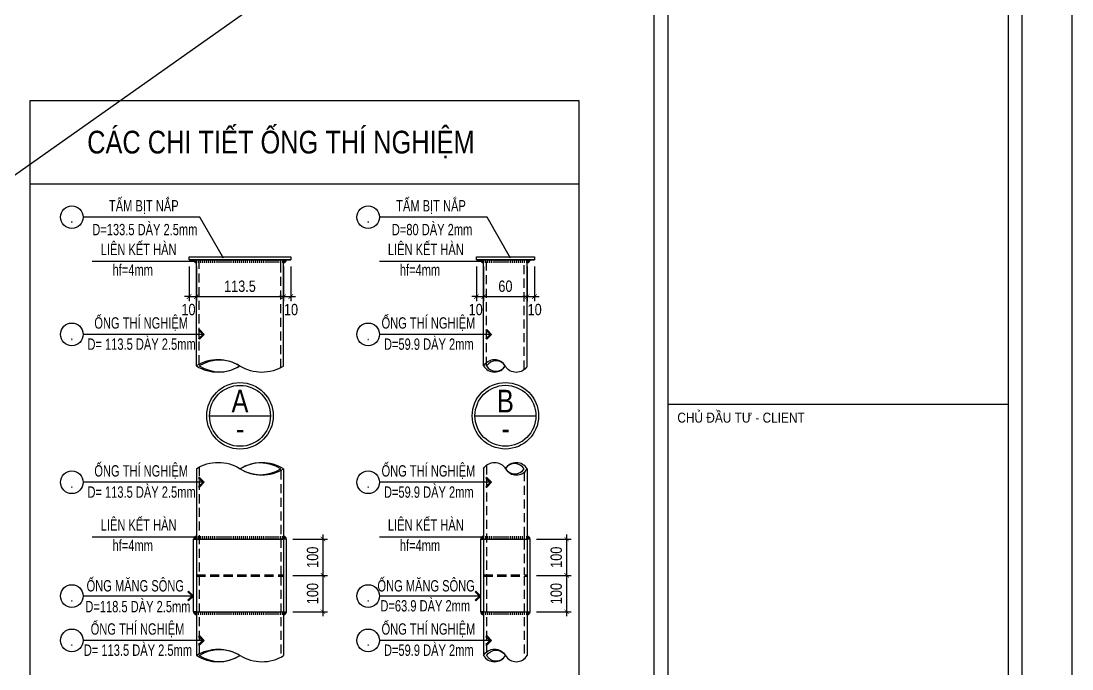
# Model space of a CAD drawing. Extents: x 171424 to 249266, y 74893 to 149166.
# Drawn here: x 209186 to 214973, y 138912 to 142478 of the extents above; entities that cross this region are included whole.
import ezdxf
from ezdxf.enums import TextEntityAlignment as Align

# ---------------------------------------------------------------- set-up
doc = ezdxf.new("R2010")
doc.units = 0
doc.header["$LTSCALE"] = 500
doc.header["$MEASUREMENT"] = 0
doc.header["$PDMODE"] = 3
doc.linetypes.add('HIDDEN', pattern=[0.375, 0.25, -0.125])
doc.layers.get('0').update_dxf_attribs({"linetype": 'CONTINUOUS'})
doc.layers.get('DEFPOINTS').update_dxf_attribs({"linetype": 'CONTINUOUS'})
for name, color, linetype in [('02.CDC.DIM', 1, 'CONTINUOUS'), ('03.CDC.BORDER', 3, 'CONTINUOUS'), ('04.CDC.HIDDEN', 8, 'HIDDEN'), ('05.CDC.STEEL', 4, 'CONTINUOUS'), ('06.CDC.TEXT', 2, 'CONTINUOUS'), ('10.CDC.HATCH', 9, 'CONTINUOUS'), ('11.CDC.NOTE', 8, 'CONTINUOUS'), ('CDC-KHUNGTEN', 7, 'CONTINUOUS'), ('CDC.10.HATCH', 9, 'CONTINUOUS')]:
    doc.layers.add(name, color=color, linetype=linetype)
doc.layers.add('KCS_Plotter', color=11, linetype='CONTINUOUS', plot=False)
doc.styles.add('ARIAL', font='arial.ttf', dxfattribs={"width": 0.8})
doc.styles.add('KT CDC', font='arial.ttf', dxfattribs={"width": 0.85, "height": 200})
doc.dimstyles.new('DIM25', dxfattribs={"dimscale": 25, "dimtxt": 2.5, "dimasz": 1, "dimexe": 1, "dimexo": 0, "dimgap": 1, "dimtad": 1, "dimdec": 0, "dimdsep": 46, "dimtxsty": 'ARIAL', "dimblk": 'ARCHTICK', "dimcen": 1, "dimdle": 1, "dimclrd": 1, "dimclre": 1, "dimclrt": 2, "dimadec": 0, "dimazin": 0, "dimtfac": 1, "dimtdec": 0, "dimtix": 1, "dimtmove": 2, "dimatfit": 3, "dimldrblk": 'ARCHTICK', "dimfxl": 1, "dimtolj": 1, "dimtzin": 0, "dimarcsym": 0})

# ---------------------------------------------------------------- blocks, each defined once
blk = doc.blocks.new('_ArchTick')
at = {"color": 0, "linetype": 'ByBlock', "const_width": 0.15}
blk.add_lwpolyline([(-0.5, -0.5), (0.5, 0.5)], dxfattribs=at)
blk = doc.blocks.new('*D832')
at = {"layer": '02.CDC.DIM', "color": 1, "lineweight": -2, "transparency": 16777216}
for p, q in [((212024.9, 139626.9), (212215.2, 139626.9)), ((212190.2, 139651.9), (212190.2, 139402.3)), ((212024.9, 139427.3), (212215.2, 139427.3))]:
    blk.add_line(p, q, dxfattribs=at)
at = {"layer": 'DEFPOINTS', "color": 0, "transparency": 16777216}
for p in [(212024.9, 139626.9), (212024.9, 139427.3), (212190.2, 139427.3)]:
    blk.add_point(p, dxfattribs=at)
at = {"layer": '02.CDC.DIM', "color": 1, "lineweight": -2, "transparency": 16777216, "xscale": 25, "yscale": 25, "zscale": 25}
for p, rotation in [((212190.2, 139626.9), 90), ((212190.2, 139427.3), 270)]:
    blk.add_blockref('_ArchTick', p, dxfattribs=dict(at, rotation=rotation))
at = {"layer": '02.CDC.DIM', "color": 2, "transparency": 16777216, "insert": (212133.3, 139527.1), "char_height": 62.5, "attachment_point": 5, "rotation": 90, "style": 'ARIAL'}
blk.add_mtext('\\A1;100', dxfattribs=at)
blk = doc.blocks.new('*D833')
at = {"layer": '02.CDC.DIM', "color": 1, "lineweight": -2, "transparency": 16777216}
for p, q in [((212190.2, 139452.3), (212190.2, 139201.9)), ((212024.9, 139427.3), (212215.2, 139427.3)), ((212024.9, 139226.9), (212215.2, 139226.9))]:
    blk.add_line(p, q, dxfattribs=at)
at = {"layer": 'DEFPOINTS', "color": 0, "transparency": 16777216}
for p in [(212024.9, 139427.3), (212024.9, 139226.9), (212190.2, 139226.9)]:
    blk.add_point(p, dxfattribs=at)
at = {"layer": '02.CDC.DIM', "color": 1, "lineweight": -2, "transparency": 16777216, "xscale": 25, "yscale": 25, "zscale": 25}
for p, rotation in [((212190.2, 139427.3), 90), ((212190.2, 139226.9), 270)]:
    blk.add_blockref('_ArchTick', p, dxfattribs=dict(at, rotation=rotation))
at = {"layer": '02.CDC.DIM', "color": 2, "transparency": 16777216, "insert": (212133.3, 139327.1), "char_height": 62.5, "attachment_point": 5, "rotation": 90, "style": 'ARIAL'}
blk.add_mtext('\\A1;100', dxfattribs=at)
blk = doc.blocks.new('*D834')
at = {"layer": '02.CDC.DIM', "color": 1, "lineweight": -2, "transparency": 16777216}
for p, q in [((210683.1, 139626.9), (210873.4, 139626.9)), ((210848.4, 139651.9), (210848.4, 139402.3)), ((210683.1, 139427.3), (210873.4, 139427.3))]:
    blk.add_line(p, q, dxfattribs=at)
at = {"layer": 'DEFPOINTS', "color": 0, "transparency": 16777216}
for p in [(210683.1, 139626.9), (210683.1, 139427.3), (210848.4, 139427.3)]:
    blk.add_point(p, dxfattribs=at)
at = {"layer": '02.CDC.DIM', "color": 1, "lineweight": -2, "transparency": 16777216, "xscale": 25, "yscale": 25, "zscale": 25}
for p, rotation in [((210848.4, 139626.9), 90), ((210848.4, 139427.3), 270)]:
    blk.add_blockref('_ArchTick', p, dxfattribs=dict(at, rotation=rotation))
at = {"layer": '02.CDC.DIM', "color": 2, "transparency": 16777216, "insert": (210791.5, 139527.1), "char_height": 62.5, "attachment_point": 5, "rotation": 90, "style": 'ARIAL'}
blk.add_mtext('\\A1;100', dxfattribs=at)
blk = doc.blocks.new('*D835')
at = {"layer": '02.CDC.DIM', "color": 1, "lineweight": -2, "transparency": 16777216}
for p, q in [((210848.4, 139452.3), (210848.4, 139201.9)), ((210683.1, 139427.3), (210873.4, 139427.3)), ((210683.1, 139226.9), (210873.4, 139226.9))]:
    blk.add_line(p, q, dxfattribs=at)
at = {"layer": 'DEFPOINTS', "color": 0, "transparency": 16777216}
for p in [(210683.1, 139427.3), (210683.1, 139226.9), (210848.4, 139226.9)]:
    blk.add_point(p, dxfattribs=at)
at = {"layer": '02.CDC.DIM', "color": 1, "lineweight": -2, "transparency": 16777216, "xscale": 25, "yscale": 25, "zscale": 25}
for p, rotation in [((210848.4, 139427.3), 90), ((210848.4, 139226.9), 270)]:
    blk.add_blockref('_ArchTick', p, dxfattribs=dict(at, rotation=rotation))
at = {"layer": '02.CDC.DIM', "color": 2, "transparency": 16777216, "insert": (210791.5, 139327.1), "char_height": 62.5, "attachment_point": 5, "rotation": 90, "style": 'ARIAL'}
blk.add_mtext('\\A1;100', dxfattribs=at)
blk = doc.blocks.new('*D842')
at = {"layer": '02.CDC.DIM', "color": 1, "lineweight": -2, "transparency": 16777216}
for p, q in [((210111.5, 141127.7), (210111.5, 140936.2)), ((210151.5, 141127.7), (210151.5, 140936.2)), ((210111.5, 140961.2), (210086.5, 140961.2)), ((210111.5, 140961.2), (210151.5, 140961.2)), ((210151.5, 140961.2), (210176.5, 140961.2))]:
    blk.add_line(p, q, dxfattribs=at)
at = {"layer": 'DEFPOINTS', "color": 0, "transparency": 16777216}
for p in [(210111.5, 141127.7), (210151.5, 141127.7), (210151.5, 140961.2)]:
    blk.add_point(p, dxfattribs=at)
at = {"layer": '02.CDC.DIM', "color": 1, "lineweight": -2, "transparency": 16777216, "xscale": 25, "yscale": 25, "zscale": 25}
blk.add_blockref('_ArchTick', (210111.5, 140961.2), dxfattribs=at)
at = {"layer": '02.CDC.DIM', "color": 1, "lineweight": -2, "transparency": 16777216, "xscale": 25, "yscale": 25, "zscale": 25, "rotation": 180}
blk.add_blockref('_ArchTick', (210151.5, 140961.2), dxfattribs=at)
at = {"layer": '02.CDC.DIM', "color": 2, "transparency": 16777216, "insert": (210107.7, 140889.7), "char_height": 62.5, "attachment_point": 5, "style": 'ARIAL'}
blk.add_mtext('\\A1;10', dxfattribs=at)
blk = doc.blocks.new('*D843')
at = {"layer": '02.CDC.DIM', "color": 1, "lineweight": -2, "transparency": 16777216}
for p, q in [((210151.5, 141127.7), (210151.5, 140936.2)), ((210631.5, 141127.7), (210631.5, 140936.2)), ((210126.5, 140961.2), (210656.5, 140961.2))]:
    blk.add_line(p, q, dxfattribs=at)
at = {"layer": 'DEFPOINTS', "color": 0, "transparency": 16777216}
for p in [(210151.5, 141127.7), (210631.5, 141127.7), (210631.5, 140961.2)]:
    blk.add_point(p, dxfattribs=at)
at = {"layer": '02.CDC.DIM', "color": 1, "lineweight": -2, "transparency": 16777216, "xscale": 25, "yscale": 25, "zscale": 25, "rotation": 180}
blk.add_blockref('_ArchTick', (210151.5, 140961.2), dxfattribs=at)
at = {"layer": '02.CDC.DIM', "color": 1, "lineweight": -2, "transparency": 16777216, "xscale": 25, "yscale": 25, "zscale": 25}
blk.add_blockref('_ArchTick', (210631.5, 140961.2), dxfattribs=at)
at = {"layer": '02.CDC.DIM', "color": 2, "transparency": 16777216, "insert": (210391.5, 141018.2), "char_height": 62.5, "attachment_point": 5, "style": 'ARIAL'}
blk.add_mtext('\\A1;113.5', dxfattribs=at)
blk = doc.blocks.new('*D844')
at = {"layer": '02.CDC.DIM', "color": 1, "lineweight": -2, "transparency": 16777216}
for p, q in [((210631.5, 141127.7), (210631.5, 140936.2)), ((210671.5, 141127.7), (210671.5, 140936.2)), ((210631.5, 140961.2), (210606.5, 140961.2)), ((210631.5, 140961.2), (210671.5, 140961.2)), ((210671.5, 140961.2), (210696.5, 140961.2))]:
    blk.add_line(p, q, dxfattribs=at)
at = {"layer": 'DEFPOINTS', "color": 0, "transparency": 16777216}
for p in [(210631.5, 141127.7), (210671.5, 141127.7), (210671.5, 140961.2)]:
    blk.add_point(p, dxfattribs=at)
at = {"layer": '02.CDC.DIM', "color": 1, "lineweight": -2, "transparency": 16777216, "xscale": 25, "yscale": 25, "zscale": 25}
blk.add_blockref('_ArchTick', (210631.5, 140961.2), dxfattribs=at)
at = {"layer": '02.CDC.DIM', "color": 1, "lineweight": -2, "transparency": 16777216, "xscale": 25, "yscale": 25, "zscale": 25, "rotation": 180}
blk.add_blockref('_ArchTick', (210671.5, 140961.2), dxfattribs=at)
at = {"layer": '02.CDC.DIM', "color": 2, "transparency": 16777216, "insert": (210672.5, 140889.7), "char_height": 62.5, "attachment_point": 5, "style": 'ARIAL'}
blk.add_mtext('\\A1;10', dxfattribs=at)
blk = doc.blocks.new('*D845')
at = {"layer": '02.CDC.DIM', "color": 1, "lineweight": -2, "transparency": 16777216}
for p, q in [((211693.3, 141127.7), (211693.3, 140936.2)), ((211733.3, 141127.7), (211733.3, 140936.2)), ((211693.3, 140961.2), (211668.3, 140961.2)), ((211693.3, 140961.2), (211733.3, 140961.2)), ((211733.3, 140961.2), (211758.3, 140961.2))]:
    blk.add_line(p, q, dxfattribs=at)
at = {"layer": 'DEFPOINTS', "color": 0, "transparency": 16777216}
for p in [(211693.3, 141127.7), (211733.3, 141127.7), (211733.3, 140961.2)]:
    blk.add_point(p, dxfattribs=at)
at = {"layer": '02.CDC.DIM', "color": 1, "lineweight": -2, "transparency": 16777216, "xscale": 25, "yscale": 25, "zscale": 25}
blk.add_blockref('_ArchTick', (211693.3, 140961.2), dxfattribs=at)
at = {"layer": '02.CDC.DIM', "color": 1, "lineweight": -2, "transparency": 16777216, "xscale": 25, "yscale": 25, "zscale": 25, "rotation": 180}
blk.add_blockref('_ArchTick', (211733.3, 140961.2), dxfattribs=at)
at = {"layer": '02.CDC.DIM', "color": 2, "transparency": 16777216, "insert": (211689.5, 140889.7), "char_height": 62.5, "attachment_point": 5, "style": 'ARIAL'}
blk.add_mtext('\\A1;10', dxfattribs=at)
blk = doc.blocks.new('*D846')
at = {"layer": '02.CDC.DIM', "color": 1, "lineweight": -2, "transparency": 16777216}
for p, q in [((211733.3, 141127.7), (211733.3, 140936.2)), ((211973.3, 141127.7), (211973.3, 140936.2)), ((211708.3, 140961.2), (211998.3, 140961.2))]:
    blk.add_line(p, q, dxfattribs=at)
at = {"layer": 'DEFPOINTS', "color": 0, "transparency": 16777216}
for p in [(211733.3, 141127.7), (211973.3, 141127.7), (211973.3, 140961.2)]:
    blk.add_point(p, dxfattribs=at)
at = {"layer": '02.CDC.DIM', "color": 1, "lineweight": -2, "transparency": 16777216, "xscale": 25, "yscale": 25, "zscale": 25, "rotation": 180}
blk.add_blockref('_ArchTick', (211733.3, 140961.2), dxfattribs=at)
at = {"layer": '02.CDC.DIM', "color": 1, "lineweight": -2, "transparency": 16777216, "xscale": 25, "yscale": 25, "zscale": 25}
blk.add_blockref('_ArchTick', (211973.3, 140961.2), dxfattribs=at)
at = {"layer": '02.CDC.DIM', "color": 2, "transparency": 16777216, "insert": (211853.3, 141018.1), "char_height": 62.5, "attachment_point": 5, "style": 'ARIAL'}
blk.add_mtext('\\A1;60', dxfattribs=at)
blk = doc.blocks.new('*D847')
at = {"layer": '02.CDC.DIM', "color": 1, "lineweight": -2, "transparency": 16777216}
for p, q in [((211973.3, 141127.7), (211973.3, 140936.2)), ((212013.3, 141127.7), (212013.3, 140936.2)), ((211973.3, 140961.2), (211948.3, 140961.2)), ((211973.3, 140961.2), (212013.3, 140961.2)), ((212013.3, 140961.2), (212038.3, 140961.2))]:
    blk.add_line(p, q, dxfattribs=at)
at = {"layer": 'DEFPOINTS', "color": 0, "transparency": 16777216}
for p in [(211973.3, 141127.7), (212013.3, 141127.7), (212013.3, 140961.2)]:
    blk.add_point(p, dxfattribs=at)
at = {"layer": '02.CDC.DIM', "color": 1, "lineweight": -2, "transparency": 16777216, "xscale": 25, "yscale": 25, "zscale": 25}
blk.add_blockref('_ArchTick', (211973.3, 140961.2), dxfattribs=at)
at = {"layer": '02.CDC.DIM', "color": 1, "lineweight": -2, "transparency": 16777216, "xscale": 25, "yscale": 25, "zscale": 25, "rotation": 180}
blk.add_blockref('_ArchTick', (212013.3, 140961.2), dxfattribs=at)
at = {"layer": '02.CDC.DIM', "color": 2, "transparency": 16777216, "insert": (212014.3, 140889.7), "char_height": 62.5, "attachment_point": 5, "style": 'ARIAL'}
blk.add_mtext('\\A1;10', dxfattribs=at)
blk = doc.blocks.new('CDTA1')
at = {"layer": 'CDC-KHUNGTEN', "color": 6, "lineweight": 25}
blk.add_line((0, 90), (-75, 90), dxfattribs=at)
at = {"layer": 'CDC-KHUNGTEN', "color": 6, "style": 'KT CDC', "width": 0.85}
blk.add_text('CHỦ ĐẦU TƯ - CLIENT', height=2.2, dxfattribs=at).set_placement((-72.93, 86))
blk = doc.blocks.new('KHUNG A1')
at = {"layer": 'CDC-KHUNGTEN'}
for points in [[(10366.22, 712.17), (10366.22, 1278.17), (9655.22, 1278.17), (9655.22, 712.17)], [(10369.22, 712.17), (10444.22, 712.17), (10444.22, 1278.17), (10369.22, 1278.17)]]:
    blk.add_lwpolyline(points, close=True, dxfattribs=at)
at = {"layer": 'CDC.10.HATCH', "color": 8}
blk.add_lwpolyline([(9652.22, 709.17), (10447.22, 709.17), (10447.22, 1281.17), (9652.22, 1281.17)], close=True, dxfattribs=at)
at = {"layer": 'DEFPOINTS', "color": 1}
blk.add_lwpolyline([(9617.22, 698.17), (9617.22, 1292.17), (10458.22, 1292.17), (10458.22, 698.17), (9617.22, 698.17)], close=True, dxfattribs=at)
at = {"layer": 'CDC-KHUNGTEN'}
blk.add_blockref('CDTA1', (10444.22, 987.17), dxfattribs=at)

msp = doc.modelspace()

# ---------------------------------------------------------------- hatches: boundary and pattern name
at = {"layer": '10.CDC.HATCH'}
for points in [[(210151.53, 141147.89, -0.4142136), (210135.53, 141163.89), (210151.53, 141163.89)], [(210631.53, 141147.89), (210631.53, 141163.89), (210647.53, 141163.89, -0.4142136)], [(211733.33, 141147.89, -0.4142136), (211717.33, 141163.89), (211733.33, 141163.89)], [(211973.33, 141147.89), (211973.33, 141163.89), (211989.33, 141163.89, -0.4142136)], [(210151.53, 139642.87, 0.4142136), (210135.53, 139626.87), (210151.53, 139626.87)], [(210631.53, 139642.87), (210631.53, 139626.87), (210647.53, 139626.87, 0.4142136)], [(211733.33, 139642.87, 0.4142136), (211717.33, 139626.87), (211733.33, 139626.87)], [(211973.33, 139642.87), (211973.33, 139626.87), (211989.33, 139626.87, 0.4142136)], [(210151.53, 139226.87), (210135.53, 139226.87, 0.4142136), (210151.53, 139210.87)], [(210647.53, 139226.87), (210631.53, 139226.87), (210631.53, 139210.87, 0.4142136)], [(211733.33, 139226.87), (211717.33, 139226.87, 0.4142136), (211733.33, 139210.87)], [(211989.33, 139226.87), (211973.33, 139226.87), (211973.33, 139210.87, 0.4142136)]]:
    msp.add_hatch(color=256, dxfattribs=at).paths.add_polyline_path(points)
h = msp.add_hatch(dxfattribs=at)
h.set_pattern_fill('ANSI31', color=256, scale=90, angle=45, style=0)
h.set_pattern_definition([(270, (119308.714, 170372.033), (-11.25, -2e-15), [])])
h.paths.add_polyline_path([(210631.53, 141147.89), (210151.53, 141147.89), (210151.53, 141163.89), (210631.53, 141163.89)])
h = msp.add_hatch(dxfattribs=at)
h.set_pattern_fill('ANSI31', color=256, scale=90, angle=45, style=0)
h.set_pattern_definition([(270, (119214.161, 168294.096), (-11.25, -2e-15), [])])
h.paths.add_polyline_path([(211973.33, 141147.89), (211733.33, 141147.89), (211733.33, 141163.89), (211973.33, 141163.89)])
h = msp.add_hatch(dxfattribs=at)
h.set_pattern_fill('ANSI31', color=256, scale=90, angle=45, style=0)
h.set_pattern_definition([(90, (119308.714, 110418.723), (-11.25, 2e-15), [])])
h.paths.add_polyline_path([(210631.53, 139642.87), (210151.53, 139642.87), (210151.53, 139626.87), (210631.53, 139626.87)])
h = msp.add_hatch(dxfattribs=at)
h.set_pattern_fill('ANSI31', color=256, scale=90, angle=45, style=0)
h.set_pattern_definition([(90, (119214.161, 110418.723), (-11.25, 2e-15), [])])
h.paths.add_polyline_path([(211973.33, 139642.87), (211733.33, 139642.87), (211733.33, 139626.87), (211973.33, 139626.87)])
h = msp.add_hatch(dxfattribs=at)
h.set_pattern_fill('ANSI31', color=256, scale=90, angle=45, style=0)
h.set_pattern_definition([(270, (119308.714, 168435.011), (-11.25, -2e-15), [])])
h.paths.add_polyline_path([(210631.53, 139210.87), (210151.53, 139210.87), (210151.53, 139226.87), (210631.53, 139226.87)])
h = msp.add_hatch(dxfattribs=at)
h.set_pattern_fill('ANSI31', color=256, scale=90, angle=45, style=0)
h.set_pattern_definition([(270, (119214.161, 168435.011), (-11.25, -2e-15), [])])
h.paths.add_polyline_path([(211973.33, 139210.87), (211733.33, 139210.87), (211733.33, 139226.87), (211973.33, 139226.87)])

# ---------------------------------------------------------------- linework, layer by layer
at = {"layer": '03.CDC.BORDER'}
for p, q in [((209235.58, 141581.41), (212257.48, 141581.41)), ((210111.53, 141163.89), (210671.53, 141163.89)), ((210151.53, 140579.85), (210151.53, 141163.89)), ((210631.53, 140579.85), (210631.53, 141163.89)), ((211693.33, 141163.89), (212013.33, 141163.89)), ((211733.33, 140579.85), (211733.33, 141163.89)), ((211973.33, 140579.85), (211973.33, 141163.89)), ((210151.53, 140014.39), (210151.53, 139429.48)), ((210631.53, 140013.52), (210631.53, 139429.48)), ((211733.33, 140014.39), (211733.33, 139429.48)), ((211973.33, 140013.52), (211973.33, 139429.48)), ((210151.53, 139626.87), (210631.53, 139626.87)), ((211733.33, 139626.87), (211973.33, 139626.87)), ((210151.53, 139422.35), (210151.53, 138986.71)), ((210631.53, 139422.35), (210631.53, 138985.85)), ((211733.33, 139422.35), (211733.33, 138986.71)), ((211973.33, 139422.35), (211973.33, 138985.85)), ((210151.53, 139226.87), (210631.53, 139226.87)), ((211733.33, 139226.87), (211973.33, 139226.87))]:
    msp.add_line(p, q, dxfattribs=at)
for points in [[(209235.58, 142041.41), (212257.48, 142041.41), (212257.48, 137112.68), (209235.58, 137112.68)], [(210111.53, 141163.89), (210111.53, 141179.89), (210671.53, 141179.89), (210671.53, 141163.89)], [(211693.33, 141163.89), (211693.33, 141179.89), (212013.33, 141179.89), (212013.33, 141163.89)], [(210151.53, 139226.87), (210135.53, 139226.87), (210135.53, 139626.87), (210151.53, 139626.87)], [(210631.53, 139226.87), (210647.53, 139226.87), (210647.53, 139626.87), (210631.53, 139626.87)], [(211733.33, 139226.87), (211717.33, 139226.87), (211717.33, 139626.87), (211733.33, 139626.87)], [(211973.33, 139226.87), (211989.33, 139226.87), (211989.33, 139626.87), (211973.33, 139626.87)]]:
    msp.add_lwpolyline(points, close=True, dxfattribs=at)
at = {"layer": '04.CDC.HIDDEN', "ltscale": 0.4}
for p, q in [((210167.53, 140588.86), (210167.53, 141163.89)), ((210615.53, 140569.79), (210615.53, 141163.89)), ((211749.33, 140579.85), (211749.33, 141163.89)), ((211957.33, 140560.1), (211957.33, 141163.89)), ((210167.53, 140023.58), (210167.53, 139429.48)), ((211749.33, 140033.27), (211749.33, 139429.48)), ((210615.53, 140004.51), (210615.53, 139429.48)), ((211957.33, 139995.09), (211957.33, 139429.48)), ((210151.53, 139429.48), (210631.53, 139429.48)), ((210151.53, 139422.35), (210631.53, 139422.35)), ((210167.53, 139422.35), (210167.53, 138995.91)), ((210615.53, 139422.35), (210615.53, 138976.83)), ((211733.33, 139429.48), (211973.33, 139429.48)), ((211733.33, 139422.35), (211973.33, 139422.35)), ((211749.33, 139422.35), (211749.33, 139005.6)), ((211957.33, 139422.35), (211957.33, 138967.41))]:
    msp.add_line(p, q, dxfattribs=at)
at = {"layer": '05.CDC.STEEL'}
for centre, start, end in [((210151.53, 141163.89), 180, 270), ((210631.53, 141163.89), 270, 0), ((211733.33, 141163.89), 180, 270), ((211973.33, 141163.89), 270, 0), ((210151.53, 139626.87), 90, 180), ((210631.53, 139626.87), 0, 90), ((211733.33, 139626.87), 90, 180), ((211973.33, 139626.87), 0, 90), ((210151.53, 139226.87), 180, 270), ((210631.53, 139226.87), 270, 0), ((211733.33, 139226.87), 180, 270), ((211973.33, 139226.87), 270, 0)]:
    msp.add_arc(centre, 16, start, end, dxfattribs=at)
at = {"layer": '10.CDC.HATCH'}
for centre in [(210391.53, 140305.29), (211853.33, 140305.37)]:
    msp.add_circle(centre, 182.71, dxfattribs=at)
at = {"layer": '11.CDC.NOTE'}
for p, q in [((210140.21, 141154.48), (209578.2, 141154.48)), ((211722.02, 141154.48), (211160, 141154.48)), ((210223.82, 140305.29), (210559.23, 140305.29)), ((211685.63, 140305.37), (212021.04, 140305.37)), ((210140.21, 139638.18), (209578.2, 139638.18)), ((211722.02, 139638.18), (211160, 139638.18))]:
    msp.add_line(p, q, dxfattribs=at)
for points in [[(210300.2, 141173.08), (210170.71, 141398.42), (209527.94, 141398.42)], [(211882.01, 141173.08), (211752.52, 141398.42), (211159.75, 141398.42)], [(210194.93, 140753.55), (210168.21, 140726.82), (210163.75, 140731.28), (210188.63, 140753.55), (210163.75, 140775.83), (210168.21, 140780.28), (210194.93, 140753.55), (210194.93, 140753.55), (209527.94, 140753.55)], [(211776.74, 140753.55), (211750.01, 140726.82), (211745.56, 140731.28), (211770.44, 140753.55), (211745.56, 140775.83), (211750.01, 140780.28), (211776.74, 140753.55), (211776.74, 140753.55), (211159.75, 140753.55)], [(210194.93, 139939.47), (210168.21, 139966.19), (210163.75, 139961.74), (210188.63, 139939.47), (210163.75, 139917.19), (210168.21, 139912.74), (210194.93, 139939.47), (210194.93, 139939.47), (209527.94, 139939.47)], [(211776.74, 139939.47), (211750.01, 139966.19), (211745.56, 139961.74), (211770.44, 139939.47), (211745.56, 139917.19), (211750.01, 139912.74), (211776.74, 139939.47), (211776.74, 139939.47), (211159.75, 139939.47)], [(210135.53, 139313.58), (210108.8, 139340.31), (210104.34, 139335.86), (210129.23, 139313.58), (210104.34, 139291.31), (210108.8, 139286.85), (210135.53, 139313.58), (210135.53, 139313.58), (209527.94, 139313.58)], [(211717.33, 139313.58), (211690.61, 139340.31), (211686.15, 139335.86), (211711.03, 139313.58), (211686.15, 139291.31), (211690.61, 139286.85), (211717.33, 139313.58), (211717.33, 139313.58), (211159.75, 139313.58)], [(210194.93, 139069.47), (210168.21, 139096.2), (210163.75, 139091.75), (210188.63, 139069.47), (210163.75, 139047.2), (210168.21, 139042.74), (210194.93, 139069.47), (210194.93, 139069.47), (209527.94, 139069.47)], [(211776.74, 139069.47), (211750.01, 139096.2), (211745.56, 139091.75), (211770.44, 139069.47), (211745.56, 139047.2), (211750.01, 139042.74), (211776.74, 139069.47), (211776.74, 139069.47), (211159.75, 139069.47)]]:
    msp.add_lwpolyline(points, dxfattribs=at)
for points in [[(210631.53, 140578.99, -0.2889796), (210391.27, 140578.99, 0.2859795), (210151.53, 140579.85, 0.5725531)], [(210391.27, 140578.99, 0.2918231), (210167.53, 140579.85)], [(211973.33, 140578.99, -0.5773503), (211853.08, 140578.99, 0.5725531), (211733.33, 140579.85, 0.5725531)], [(211853.08, 140578.99, 0.54159), (211749.33, 140579.85)], [(210151.53, 140579.85, 0.2823727), (210390.32, 140579.58, 0.2823727)], [(210167.53, 140579.85, 0.2888372), (210390.32, 140579.58, 0.129847)], [(211733.33, 140579.85, 0.5677757), (211852.57, 140579.85, 0.5677757)], [(211749.33, 140579.85, 0.553437), (211852.55, 140579.8, 0.219216)], [(210151.53, 140014.39, -0.2889796), (210391.78, 140014.39, 0.2859795), (210631.53, 140013.52, 0.5725531)], [(210631.53, 140013.52, 0.2823727), (210392.73, 140013.79, 0.2823727)], [(210615.53, 140013.52, 0.2888372), (210392.73, 140013.79, 0.129847)], [(210392.73, 140013.79, 0.2903987), (210615.53, 140013.52)], [(211733.33, 140014.39, -0.5773503), (211853.59, 140014.39, 0.5725531), (211973.33, 140013.52, 0.5725531)], [(211973.33, 140013.52, 0.5555373), (211853.45, 140014.62, 0.5677757)], [(211957.33, 140013.52, 0.5396883), (211853.45, 140014.62, 0.219216)], [(211853.59, 140014.39, 0.54159), (211957.33, 140013.52)], [(210151.53, 138986.71, -0.2889796), (210391.78, 138986.71, 0.2859795), (210631.53, 138985.85, 0.5725531)], [(210151.53, 138986.71, 0.2889796), (210391.78, 138986.71, 0.5677757)], [(210167.53, 138986.71, -0.2956031), (210391.78, 138986.71, -0.1325433)], [(210167.53, 138986.71, 0.2956031), (210391.78, 138986.71, 0.1325433)], [(211733.33, 138986.71, -0.5773503), (211853.59, 138986.71, 0.5725531), (211973.33, 138985.85, 0.5725531)], [(211733.33, 138986.71, 0.5773503), (211853.59, 138986.71, 0.5677757)], [(211749.33, 138986.71, -0.5400706), (211853.59, 138986.71, -0.2372346)], [(211749.33, 138986.71, 0.5719263), (211853.59, 138986.71, 0.2372346)]]:
    msp.add_lwpolyline(points, format="xyb", dxfattribs=at)
for centre, radius in [((209465.44, 141398.42), 62.5), ((211097.25, 141398.42), 62.5), ((209465.44, 140753.55), 62.5), ((211097.25, 140753.55), 62.5), ((210391.53, 140305.29), 167.71), ((211853.33, 140305.37), 167.71), ((209465.44, 139939.47), 62.5), ((211097.25, 139939.47), 62.5), ((209465.44, 139313.58), 62.5), ((211097.25, 139313.58), 62.5), ((209465.44, 139069.47), 62.5), ((211097.25, 139069.47), 62.5)]:
    msp.add_circle(centre, radius, dxfattribs=at)
at = {"layer": 'KCS_Plotter'}
msp.add_line((193948.44, 130892.91), (214973.44, 145742.91), dxfattribs=at)

# ---------------------------------------------------------------- block references
at = {"xscale": 25, "yscale": 25, "zscale": 25}
msp.add_blockref('KHUNG A1', (-46482.15, 113438.58), dxfattribs=at)

# ---------------------------------------------------------------- texts
at = {"layer": '06.CDC.TEXT', "style": 'ARIAL'}
for s, height, width, p in [('CÁC CHI TIẾT ỐNG THÍ NGHIỆM', 125, 0.8, (210616.98, 141748.96)), ('hf=4mm', 62.5, 0.7, (209800.89, 141077.08)), ('hf=4mm', 62.5, 0.7, (211382.7, 141077.08)), ('hf=4mm', 62.5, 0.7, (209800.89, 139560.78)), ('hf=4mm', 62.5, 0.7, (211382.7, 139560.78))]:
    msp.add_text(s, height=height, dxfattribs=dict(at, width=width)).set_placement(p, align=Align.CENTER)
at = {"layer": '06.CDC.TEXT', "style": 'ARIAL', "width": 0.7}
for s, p in [('TẤM BỊT NẮP', (209861.72, 141463.7)), ('TẤM BỊT NẮP', (211443.53, 141463.7)), ('D=133.5 DÀY 2.5mm', (209867.48, 141337.82)), ('D=80 DÀY 2mm', (211449.29, 141337.82)), ('LIÊN KẾT HÀN', (209833.16, 141230.41)), ('LIÊN KẾT HÀN', (211414.97, 141230.41)), ('ỐNG THÍ NGHIỆM', (209847.32, 140818.84)), ('ỐNG THÍ NGHIỆM', (211429.13, 140818.84)), ('D= 113.5 DÀY 2.5mm', (209849.44, 140707.4)), ('D=59.9 DÀY 2mm', (211431.25, 140707.4)), ('ỐNG THÍ NGHIỆM', (209847.32, 140004.75)), ('ỐNG THÍ NGHIỆM', (211429.13, 140004.75)), ('D= 113.5 DÀY 2.5mm', (209849.44, 139893.31)), ('D=59.9 DÀY 2mm', (211431.25, 139893.31)), ('LIÊN KẾT HÀN', (209833.16, 139714.11)), ('LIÊN KẾT HÀN', (211414.97, 139714.11)), ('ỐNG MĂNG SÔNG', (209814.81, 139378.87)), ('ỐNG MĂNG SÔNG', (211416.61, 139378.87)), ('D=118.5 DÀY 2.5mm', (209829.44, 139263.04)), ('D=63.9 DÀY 2mm', (211411.85, 139267.43)), ('ỐNG THÍ NGHIỆM', (209827.32, 139134.75)), ('ỐNG THÍ NGHIỆM', (211429.13, 139134.75)), ('D= 113.5 DÀY 2.5mm', (209829.44, 139023.32)), ('D=59.9 DÀY 2mm', (211431.25, 139023.32))]:
    msp.add_text(s, height=62.5, dxfattribs=at).set_placement(p, align=Align.MIDDLE)
at = {"layer": '06.CDC.TEXT', "style": 'ARIAL'}
for s, height, width, p in [('.', 62.5, 0.7, (209465.44, 141398.42)), ('.', 62.5, 0.7, (211097.25, 141398.42)), ('.', 62.5, 0.7, (209465.44, 140752.37)), ('.', 62.5, 0.7, (211097.25, 140751.12)), ('A', 125, 0.8, (210391.53, 140386.37)), ('B', 125, 0.8, (211853.33, 140386.45)), ('-', 125, 0.8, (210392.98, 140235.27)), ('-', 125, 0.8, (211854.79, 140235.35)), ('.', 62.5, 0.7, (209465.44, 139939.47)), ('.', 62.5, 0.7, (211097.25, 139939.47)), ('.', 62.5, 0.7, (209465.44, 139313.58)), ('.', 62.5, 0.7, (211097.25, 139313.58)), ('.', 62.5, 0.7, (209465.44, 139069.47)), ('.', 62.5, 0.7, (211097.25, 139069.47))]:
    msp.add_text(s, height=height, dxfattribs=dict(at, width=width)).set_placement(p, align=Align.MIDDLE_CENTER)

# ---------------------------------------------------------------- dimensions: what is measured, and where the dimension line sits
at = {"layer": '02.CDC.DIM'}
for base, p1, p2, picture, middle in [((210151.53, 140961.23), (210111.53, 141127.74), (210151.53, 141127.74), '*D842', (210107.73, 140889.73)), ((210671.53, 140961.23), (210631.53, 141127.74), (210671.53, 141127.74), '*D844', (210672.48, 140889.73)), ((211733.33, 140961.23), (211693.33, 141127.74), (211733.33, 141127.74), '*D845', (211689.54, 140889.73)), ((212013.33, 140961.23), (211973.33, 141127.74), (212013.33, 141127.74), '*D847', (212014.29, 140889.73))]:
    dim = msp.add_linear_dim(base=base, p1=p1, p2=p2, text='10', dimstyle='DIM25', dxfattribs=at)
    dim.commit()
    dim.dimension.update_dxf_attribs({"geometry": picture, "text_midpoint": middle, "dimtype": 160})
for base, p1, p2, text, picture, middle in [((210631.53, 140961.23), (210151.53, 141127.74), (210631.53, 141127.74), '113.5', '*D843', (210391.53, 141018.16)), ((211973.33, 140961.23), (211733.33, 141127.74), (211973.33, 141127.74), '60', '*D846', (211853.33, 141018.14))]:
    dim = msp.add_linear_dim(base=base, p1=p1, p2=p2, text=text, dimstyle='DIM25', dxfattribs=at)
    dim.commit()
    dim.dimension.update_dxf_attribs({"geometry": picture, "text_midpoint": middle})
for base, p1, p2, picture, middle in [((210848.42, 139427.35), (210683.07, 139626.87), (210683.07, 139427.35), '*D834', (210791.51, 139527.11)), ((212190.23, 139427.35), (212024.88, 139626.87), (212024.88, 139427.35), '*D832', (212133.32, 139527.11)), ((210848.42, 139226.87), (210683.07, 139427.35), (210683.07, 139226.87), '*D835', (210791.51, 139327.11)), ((212190.23, 139226.87), (212024.88, 139427.35), (212024.88, 139226.87), '*D833', (212133.32, 139327.11))]:
    dim = msp.add_linear_dim(base=base, p1=p1, p2=p2, angle=90, text='100', dimstyle='DIM25', dxfattribs=at)
    dim.commit()
    dim.dimension.update_dxf_attribs({"geometry": picture, "text_midpoint": middle})

doc.saveas('drawing.dxf')
